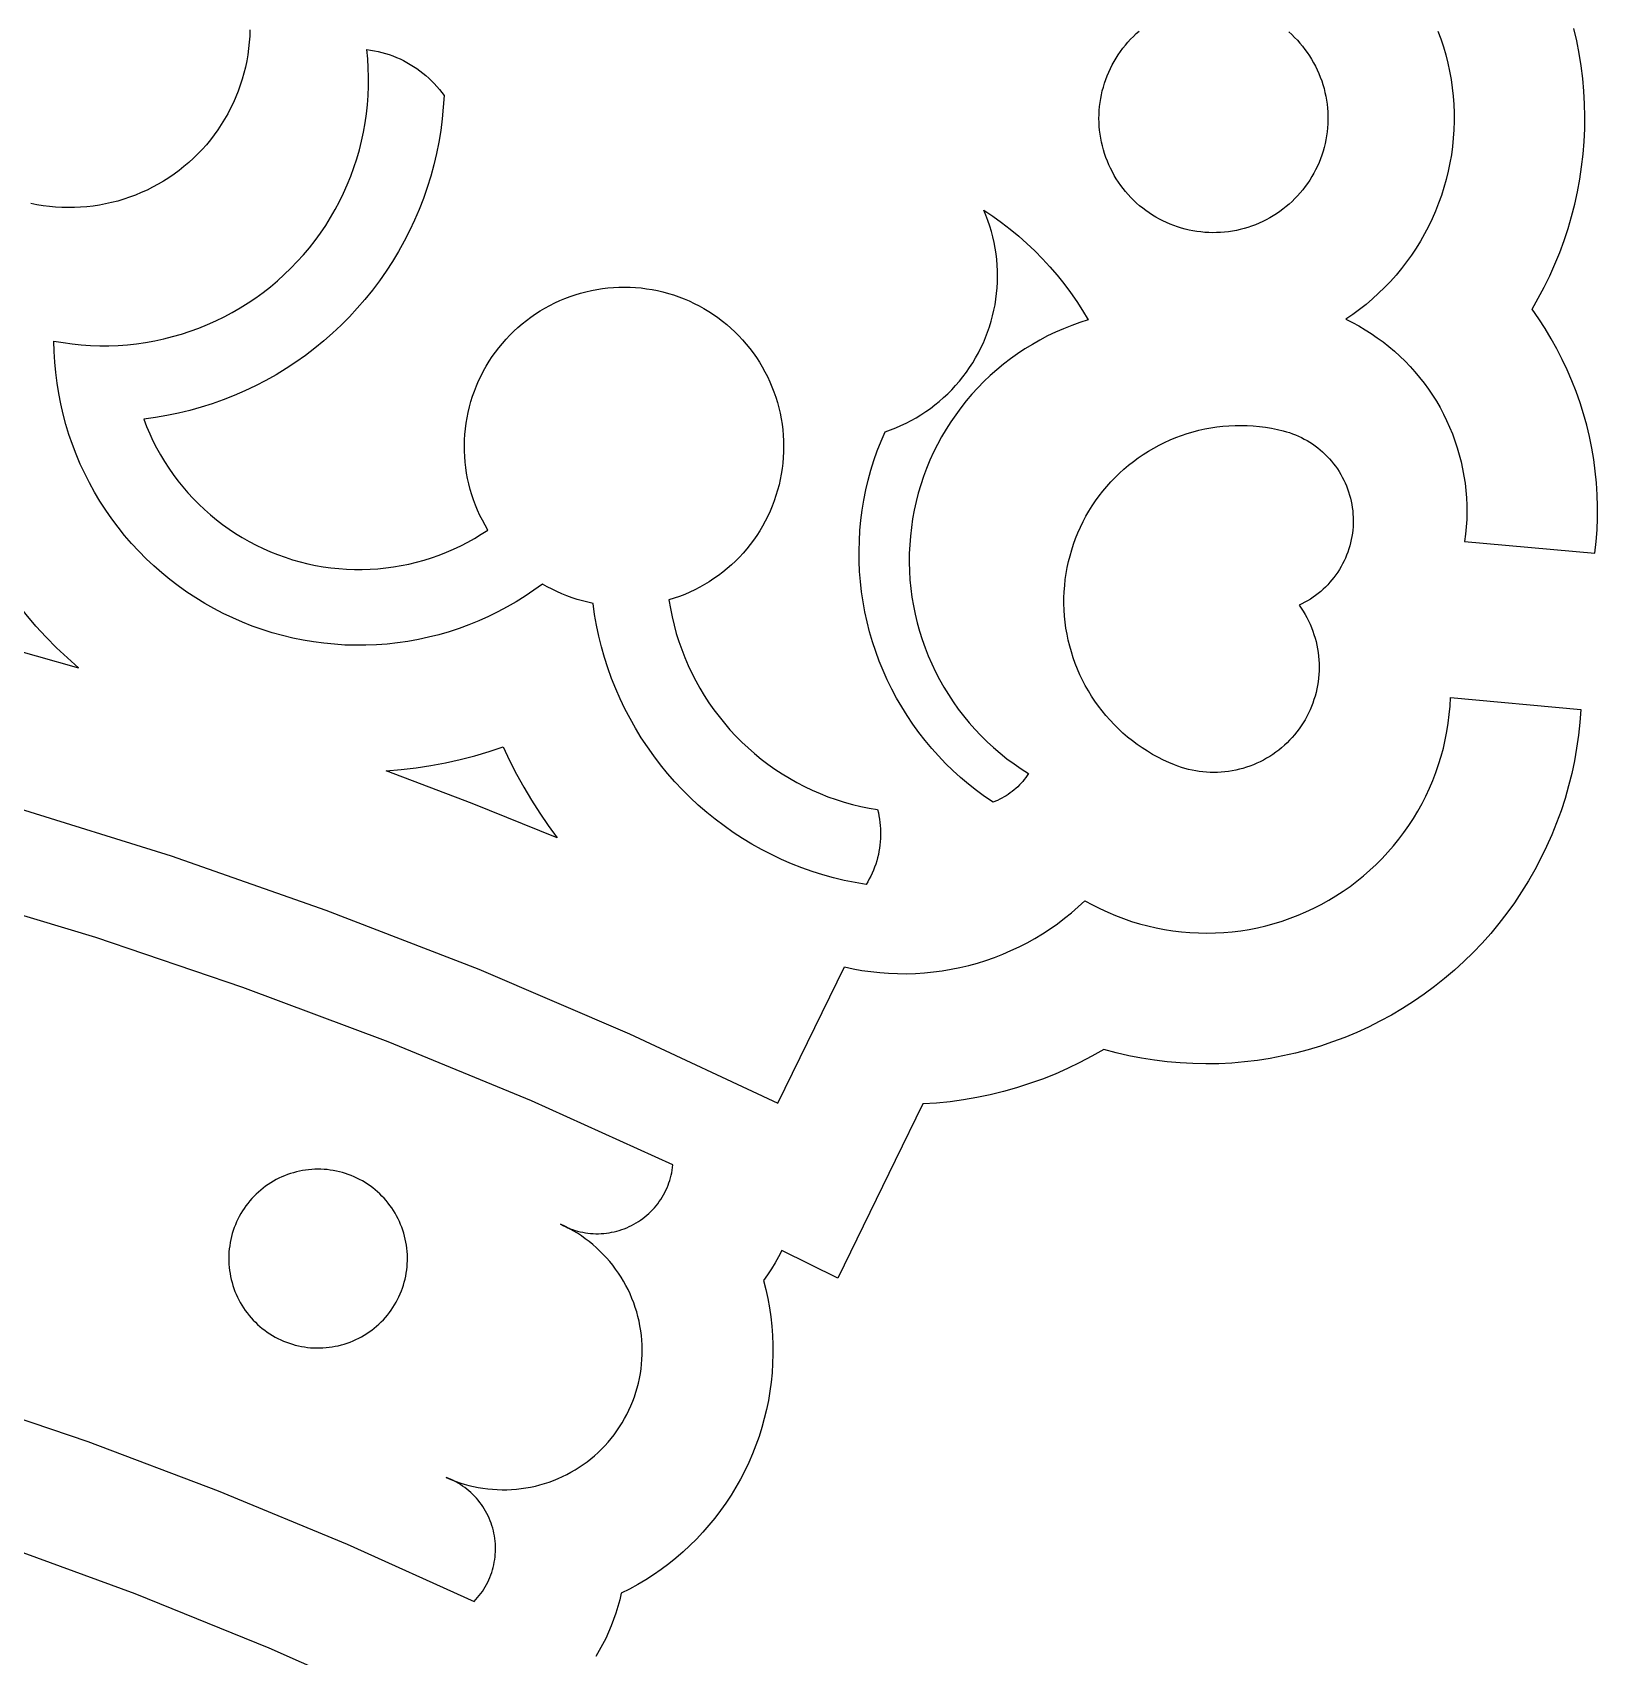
# Model space of a CAD drawing. Header units: millimetres. Extents: x 2193 to 2693, y 298 to 798.
# Drawn here: x 2495.8 to 2555.7, y 622.9 to 685 of the extents above; entities that cross this region are included whole.
import ezdxf

# ---------------------------------------------------------------- set-up
doc = ezdxf.new("R2010")
doc.units = ezdxf.units.MM
doc.layers.add('Default_Layer', color=1, linetype='Continuous', true_color=0xff0000)

msp = doc.modelspace()

# ---------------------------------------------------------------- linework, layer by layer
at = {"layer": 'Default_Layer'}
for points in [[(2504.145, 685.081), (2504.137, 684.841), (2504.121, 684.602), (2504.097, 684.364), (2504.064, 684.126), (2504.023, 683.89), (2503.974, 683.655), (2503.917, 683.422), (2503.852, 683.191), (2503.778, 682.963), (2503.697, 682.737), (2503.608, 682.514), (2503.512, 682.295), (2503.408, 682.079), (2503.296, 681.866), (2503.177, 681.658), (2503.051, 681.454), (2502.918, 681.255), (2502.778, 681.06), (2502.632, 680.87), (2502.478, 680.685), (2502.319, 680.506), (2502.154, 680.333), (2501.982, 680.165), (2501.805, 680.003), (2501.622, 679.848), (2501.434, 679.699), (2501.241, 679.556), (2501.044, 679.421), (2500.841, 679.292), (2500.634, 679.171), (2500.424, 679.056), (2500.209, 678.949), (2499.991, 678.85), (2499.769, 678.758), (2499.544, 678.674), (2499.317, 678.598), (2499.087, 678.53), (2498.855, 678.47), (2498.621, 678.417), (2498.385, 678.373), (2498.148, 678.338), (2497.91, 678.31), (2497.67, 678.291), (2497.431, 678.28), (2497.191, 678.278), (2496.951, 678.283), (2496.712, 678.297), (2496.473, 678.32), (2496.235, 678.35), (2495.998, 678.389), (2495.763, 678.436)], [(2543.884, 684.995), (2543.997, 684.893), (2544.106, 684.787), (2544.212, 684.677), (2544.313, 684.564), (2544.411, 684.447), (2544.504, 684.328), (2544.593, 684.204), (2544.678, 684.078), (2544.758, 683.949), (2544.834, 683.818), (2544.905, 683.683), (2544.972, 683.547), (2545.034, 683.408), (2545.091, 683.267), (2545.143, 683.124), (2545.19, 682.98), (2545.232, 682.834), (2545.268, 682.686), (2545.3, 682.538), (2545.327, 682.388), (2545.348, 682.238), (2545.364, 682.086), (2545.375, 681.935), (2545.381, 681.783), (2545.381, 681.631), (2545.376, 681.479), (2545.366, 681.327), (2545.35, 681.176), (2545.33, 681.026), (2545.304, 680.876), (2545.272, 680.727), (2545.236, 680.58), (2545.195, 680.433), (2545.148, 680.289), (2545.097, 680.146), (2545.041, 680.005), (2544.979, 679.865), (2544.913, 679.729), (2544.843, 679.594), (2544.767, 679.462), (2544.688, 679.333), (2544.603, 679.206), (2544.515, 679.083), (2544.422, 678.963), (2544.325, 678.846), (2544.224, 678.732), (2544.119, 678.622), (2544.01, 678.516), (2543.898, 678.413), (2543.782, 678.315), (2543.663, 678.22), (2543.541, 678.13), (2543.415, 678.044), (2543.287, 677.963), (2543.156, 677.886), (2543.023, 677.813), (2542.887, 677.746), (2542.748, 677.683), (2542.608, 677.625), (2542.465, 677.571), (2542.321, 677.523), (2542.176, 677.48), (2542.029, 677.442), (2541.88, 677.409), (2541.731, 677.381), (2541.581, 677.358), (2541.43, 677.341), (2541.278, 677.329), (2541.126, 677.322), (2540.974, 677.32), (2540.822, 677.324), (2540.671, 677.333), (2540.519, 677.347), (2540.369, 677.366), (2540.219, 677.391), (2540.07, 677.421), (2539.922, 677.456), (2539.775, 677.496), (2539.63, 677.541), (2539.487, 677.591), (2539.345, 677.646), (2539.205, 677.706), (2539.068, 677.771), (2538.933, 677.841), (2538.8, 677.915), (2538.67, 677.993), (2538.543, 678.077), (2538.419, 678.164), (2538.298, 678.256), (2538.18, 678.352), (2538.065, 678.452), (2537.954, 678.556), (2537.847, 678.664), (2537.744, 678.775), (2537.644, 678.89), (2537.549, 679.008), (2537.458, 679.13), (2537.371, 679.254), (2537.288, 679.382), (2537.21, 679.512), (2537.136, 679.645), (2537.067, 679.781), (2537.003, 679.918), (2536.944, 680.058), (2536.889, 680.2), (2536.84, 680.344), (2536.795, 680.489), (2536.756, 680.636), (2536.722, 680.784), (2536.693, 680.933), (2536.669, 681.083), (2536.65, 681.234), (2536.636, 681.385), (2536.628, 681.537), (2536.625, 681.689), (2536.628, 681.841), (2536.635, 681.993), (2536.648, 682.144), (2536.666, 682.295), (2536.689, 682.445), (2536.718, 682.595), (2536.752, 682.743), (2536.791, 682.89), (2536.834, 683.035), (2536.883, 683.179), (2536.937, 683.321), (2536.996, 683.461), (2537.06, 683.599), (2537.128, 683.735), (2537.201, 683.868), (2537.279, 683.999), (2537.361, 684.127), (2537.447, 684.252), (2537.538, 684.374), (2537.633, 684.492), (2537.732, 684.608), (2537.835, 684.719), (2537.942, 684.828), (2538.052, 684.932), (2538.166, 685.032)], [(2549.586, 685.03), (2549.697, 684.729), (2549.798, 684.424), (2549.887, 684.116), (2549.966, 683.805), (2550.034, 683.492), (2550.091, 683.176), (2550.137, 682.859), (2550.172, 682.54), (2550.196, 682.22), (2550.208, 681.899), (2550.21, 681.579), (2550.2, 681.258), (2550.179, 680.938), (2550.147, 680.619), (2550.104, 680.301), (2550.05, 679.985), (2549.984, 679.671), (2549.908, 679.359), (2549.821, 679.05), (2549.724, 678.745), (2549.616, 678.443), (2549.497, 678.145), (2549.368, 677.851), (2549.229, 677.562), (2549.08, 677.278), (2548.921, 677), (2548.753, 676.727), (2548.575, 676.46), (2548.388, 676.199), (2548.192, 675.945), (2547.987, 675.698), (2547.774, 675.459), (2547.552, 675.227), (2547.323, 675.002), (2547.086, 674.786), (2546.842, 674.579), (2546.59, 674.38), (2546.332, 674.19), (2546.067, 674.008)], [(2553.189, 674.393), (2553.43, 674.812), (2553.658, 675.24), (2553.87, 675.674), (2554.068, 676.116), (2554.25, 676.564), (2554.418, 677.018), (2554.569, 677.478), (2554.705, 677.943), (2554.825, 678.411), (2554.929, 678.884), (2555.017, 679.36), (2555.088, 679.839), (2555.143, 680.319), (2555.182, 680.802), (2555.204, 681.285), (2555.21, 681.769), (2555.2, 682.253), (2555.172, 682.736), (2555.129, 683.218), (2555.069, 683.698), (2554.993, 684.176), (2554.9, 684.651), (2554.791, 685.123)], [(2496.65, 673.176), (2496.997, 673.116), (2497.346, 673.068), (2497.696, 673.032), (2498.048, 673.008), (2498.4, 672.997), (2498.752, 672.998), (2499.105, 673.011), (2499.456, 673.036), (2499.806, 673.074), (2500.155, 673.124), (2500.502, 673.185), (2500.847, 673.259), (2501.188, 673.345), (2501.527, 673.443), (2501.862, 673.552), (2502.193, 673.673), (2502.52, 673.805), (2502.841, 673.949), (2503.158, 674.103), (2503.469, 674.269), (2503.774, 674.445), (2504.073, 674.632), (2504.365, 674.829), (2504.65, 675.036), (2504.928, 675.253), (2505.198, 675.48), (2505.459, 675.715), (2505.713, 675.96), (2505.958, 676.213), (2506.194, 676.475), (2506.421, 676.745), (2506.638, 677.022), (2506.845, 677.307), (2507.043, 677.599), (2507.23, 677.897), (2507.407, 678.202), (2507.572, 678.513), (2507.728, 678.829), (2507.871, 679.151), (2508.004, 679.477), (2508.125, 679.808), (2508.235, 680.143), (2508.333, 680.482), (2508.419, 680.823), (2508.493, 681.168), (2508.556, 681.515), (2508.606, 681.863), (2508.644, 682.214), (2508.669, 682.565), (2508.683, 682.917), (2508.684, 683.27), (2508.673, 683.622), (2508.65, 683.973), (2508.614, 684.324)], [(2508.614, 684.324), (2508.761, 684.304), (2508.906, 684.279), (2509.05, 684.248), (2509.194, 684.213), (2509.336, 684.173), (2509.476, 684.128), (2509.615, 684.078), (2509.752, 684.023), (2509.887, 683.963), (2510.02, 683.899), (2510.151, 683.831), (2510.279, 683.757), (2510.404, 683.68), (2510.527, 683.598), (2510.647, 683.511), (2510.763, 683.421), (2510.877, 683.327), (2510.987, 683.228), (2511.094, 683.126), (2511.197, 683.021), (2511.296, 682.912), (2511.391, 682.799), (2511.483, 682.683), (2511.57, 682.564)], [(2511.57, 682.564), (2511.543, 682.117), (2511.501, 681.671), (2511.443, 681.227), (2511.37, 680.785), (2511.282, 680.346), (2511.178, 679.91), (2511.06, 679.478), (2510.927, 679.05), (2510.78, 678.627), (2510.618, 678.209), (2510.442, 677.797), (2510.251, 677.392), (2510.047, 676.993), (2509.829, 676.602), (2509.598, 676.218), (2509.354, 675.842), (2509.097, 675.475), (2508.828, 675.117), (2508.547, 674.769), (2508.253, 674.43), (2507.949, 674.102), (2507.633, 673.784), (2507.306, 673.477), (2506.969, 673.182), (2506.622, 672.899), (2506.266, 672.627), (2505.9, 672.368), (2505.526, 672.122), (2505.144, 671.889), (2504.753, 671.669), (2504.356, 671.463), (2503.951, 671.27), (2503.541, 671.091), (2503.124, 670.927), (2502.702, 670.777), (2502.275, 670.642), (2501.843, 670.521), (2501.408, 670.415), (2500.969, 670.325), (2500.528, 670.249), (2500.084, 670.189)], [(2528.44, 669.708), (2528.645, 669.78), (2528.848, 669.859), (2529.048, 669.945), (2529.245, 670.038), (2529.438, 670.138), (2529.628, 670.244), (2529.814, 670.356), (2529.996, 670.476), (2530.174, 670.601), (2530.348, 670.733), (2530.516, 670.87), (2530.68, 671.013), (2530.839, 671.162), (2530.993, 671.316), (2531.141, 671.476), (2531.283, 671.64), (2531.42, 671.809), (2531.551, 671.983), (2531.675, 672.162), (2531.793, 672.344), (2531.905, 672.531), (2532.011, 672.721), (2532.11, 672.915), (2532.201, 673.112), (2532.287, 673.313), (2532.365, 673.516), (2532.436, 673.722), (2532.499, 673.93), (2532.556, 674.14), (2532.605, 674.352), (2532.647, 674.565), (2532.681, 674.78), (2532.708, 674.996), (2532.727, 675.213), (2532.739, 675.43), (2532.744, 675.648), (2532.74, 675.865), (2532.73, 676.082), (2532.711, 676.299), (2532.686, 676.515), (2532.652, 676.73), (2532.612, 676.944), (2532.563, 677.156), (2532.508, 677.367), (2532.445, 677.575), (2532.375, 677.781), (2532.298, 677.985), (2532.214, 678.185)], [(2532.214, 678.185), (2532.562, 677.953), (2532.901, 677.709), (2533.233, 677.453), (2533.555, 677.186), (2533.868, 676.909), (2534.171, 676.621), (2534.464, 676.323), (2534.748, 676.015), (2535.02, 675.698), (2535.282, 675.372), (2535.532, 675.037), (2535.771, 674.693), (2535.998, 674.342), (2536.213, 673.983)], [(2513.246, 665.95), (2513.138, 666.133), (2513.037, 666.32), (2512.942, 666.51), (2512.854, 666.703), (2512.773, 666.9), (2512.699, 667.099), (2512.631, 667.3), (2512.571, 667.504), (2512.518, 667.71), (2512.472, 667.917), (2512.433, 668.126), (2512.402, 668.336), (2512.378, 668.547), (2512.361, 668.759), (2512.352, 668.971), (2512.35, 669.184), (2512.355, 669.396), (2512.368, 669.608), (2512.388, 669.819), (2512.416, 670.03), (2512.45, 670.24), (2512.493, 670.448), (2512.542, 670.654), (2512.598, 670.859), (2512.662, 671.062), (2512.732, 671.262), (2512.81, 671.46), (2512.894, 671.655), (2512.985, 671.847), (2513.083, 672.036), (2513.187, 672.221), (2513.298, 672.402), (2513.415, 672.58), (2513.537, 672.753), (2513.666, 672.922), (2513.801, 673.086), (2513.941, 673.246), (2514.087, 673.4), (2514.238, 673.55), (2514.394, 673.694), (2514.555, 673.832), (2514.721, 673.965), (2514.891, 674.092), (2515.066, 674.213), (2515.245, 674.328), (2515.427, 674.436), (2515.614, 674.538), (2515.803, 674.634), (2515.996, 674.723), (2516.192, 674.805), (2516.391, 674.88), (2516.592, 674.949), (2516.795, 675.01), (2517.001, 675.064), (2517.208, 675.111), (2517.417, 675.151), (2517.627, 675.183), (2517.838, 675.209), (2518.049, 675.226), (2518.261, 675.237), (2518.474, 675.24), (2518.686, 675.236), (2518.898, 675.224), (2519.11, 675.205), (2519.321, 675.178), (2519.53, 675.145), (2519.739, 675.104), (2519.946, 675.055), (2520.151, 675), (2520.354, 674.937), (2520.555, 674.868), (2520.753, 674.791), (2520.948, 674.708), (2521.141, 674.618), (2521.33, 674.521), (2521.515, 674.418), (2521.697, 674.308), (2521.875, 674.192), (2522.049, 674.07), (2522.219, 673.942), (2522.384, 673.808), (2522.544, 673.669), (2522.699, 673.524), (2522.849, 673.374), (2522.994, 673.218), (2523.134, 673.058), (2523.267, 672.893), (2523.395, 672.723), (2523.517, 672.549), (2523.633, 672.371), (2523.742, 672.189), (2523.845, 672.003), (2523.942, 671.814), (2524.032, 671.622), (2524.115, 671.426), (2524.191, 671.228), (2524.26, 671.027), (2524.323, 670.824), (2524.378, 670.619), (2524.426, 670.412), (2524.467, 670.203), (2524.5, 669.994), (2524.527, 669.783), (2524.546, 669.571), (2524.557, 669.359), (2524.561, 669.147), (2524.558, 668.934), (2524.547, 668.722), (2524.529, 668.51), (2524.504, 668.3), (2524.471, 668.09), (2524.431, 667.881), (2524.384, 667.674), (2524.33, 667.469), (2524.268, 667.265), (2524.2, 667.064), (2524.124, 666.866), (2524.042, 666.67), (2523.953, 666.477), (2523.857, 666.287), (2523.755, 666.101), (2523.646, 665.919), (2523.531, 665.74), (2523.41, 665.565), (2523.283, 665.395), (2523.15, 665.23), (2523.011, 665.069), (2522.867, 664.913), (2522.717, 664.762), (2522.563, 664.616), (2522.403, 664.476), (2522.239, 664.341), (2522.07, 664.213), (2521.896, 664.09), (2521.719, 663.973), (2521.537, 663.863), (2521.352, 663.759), (2521.163, 663.661), (2520.971, 663.571), (2520.776, 663.486), (2520.578, 663.409), (2520.378, 663.339), (2520.175, 663.275)], [(2536.213, 673.983), (2535.894, 673.882), (2535.58, 673.77), (2535.269, 673.648), (2534.963, 673.514), (2534.661, 673.37), (2534.365, 673.215), (2534.075, 673.05), (2533.79, 672.875), (2533.512, 672.691), (2533.24, 672.496), (2532.975, 672.293), (2532.717, 672.08), (2532.467, 671.858), (2532.225, 671.628), (2531.991, 671.39), (2531.766, 671.143), (2531.549, 670.889), (2531.341, 670.627), (2531.143, 670.359), (2530.953, 670.083), (2530.774, 669.801), (2530.605, 669.513), (2530.445, 669.22), (2530.296, 668.921), (2530.158, 668.617), (2530.03, 668.308), (2529.913, 667.995), (2529.807, 667.678), (2529.713, 667.358), (2529.629, 667.034), (2529.557, 666.708), (2529.496, 666.38), (2529.447, 666.049), (2529.409, 665.717), (2529.383, 665.384), (2529.368, 665.05), (2529.365, 664.716), (2529.374, 664.382), (2529.394, 664.049), (2529.426, 663.716), (2529.47, 663.385), (2529.525, 663.055), (2529.591, 662.728), (2529.669, 662.403), (2529.758, 662.081), (2529.859, 661.762), (2529.97, 661.447), (2530.092, 661.137), (2530.225, 660.83), (2530.369, 660.528), (2530.523, 660.232), (2530.687, 659.941), (2530.862, 659.656), (2531.046, 659.377), (2531.24, 659.105), (2531.443, 658.84), (2531.655, 658.582), (2531.876, 658.332), (2532.106, 658.089), (2532.344, 657.855), (2532.59, 657.629), (2532.844, 657.411), (2533.105, 657.203), (2533.374, 657.004), (2533.649, 656.814), (2533.93, 656.635)], [(2546.067, 674.008), (2546.317, 673.884), (2546.562, 673.752), (2546.802, 673.611), (2547.038, 673.462), (2547.268, 673.305), (2547.493, 673.14), (2547.712, 672.968), (2547.925, 672.788), (2548.131, 672.601), (2548.331, 672.406), (2548.525, 672.206), (2548.711, 671.998), (2548.89, 671.785), (2549.062, 671.565), (2549.226, 671.339), (2549.382, 671.108), (2549.53, 670.872), (2549.67, 670.631), (2549.801, 670.385), (2549.924, 670.135), (2550.038, 669.881), (2550.144, 669.623), (2550.241, 669.362), (2550.328, 669.097), (2550.407, 668.83), (2550.476, 668.56), (2550.536, 668.287), (2550.586, 668.013), (2550.627, 667.737), (2550.659, 667.46), (2550.681, 667.183), (2550.693, 666.904), (2550.696, 666.625), (2550.69, 666.347), (2550.673, 666.068), (2550.648, 665.791), (2550.612, 665.514)], [(2555.596, 665.063), (2555.644, 665.509), (2555.677, 665.956), (2555.694, 666.405), (2555.695, 666.853), (2555.682, 667.301), (2555.653, 667.749), (2555.609, 668.195), (2555.549, 668.64), (2555.475, 669.082), (2555.385, 669.521), (2555.28, 669.957), (2555.161, 670.39), (2555.027, 670.818), (2554.878, 671.241), (2554.715, 671.658), (2554.538, 672.07), (2554.346, 672.476), (2554.141, 672.875), (2553.923, 673.266), (2553.691, 673.65), (2553.446, 674.026), (2553.189, 674.393)], [(2515.337, 663.885), (2515.01, 663.648), (2514.676, 663.422), (2514.334, 663.208), (2513.984, 663.006), (2513.628, 662.817), (2513.266, 662.639), (2512.897, 662.475), (2512.523, 662.323), (2512.145, 662.184), (2511.761, 662.058), (2511.374, 661.946), (2510.982, 661.847), (2510.588, 661.762), (2510.191, 661.691), (2509.791, 661.633), (2509.39, 661.589), (2508.988, 661.559), (2508.585, 661.543), (2508.181, 661.541), (2507.778, 661.552), (2507.375, 661.578), (2506.974, 661.618), (2506.574, 661.671), (2506.176, 661.738), (2505.781, 661.819), (2505.388, 661.914), (2505, 662.022), (2504.615, 662.144), (2504.234, 662.278), (2503.859, 662.426), (2503.489, 662.587), (2503.124, 662.76), (2502.766, 662.946), (2502.415, 663.144), (2502.07, 663.354), (2501.733, 663.576), (2501.404, 663.81), (2501.083, 664.055), (2500.771, 664.31), (2500.468, 664.576), (2500.174, 664.853), (2499.89, 665.14), (2499.616, 665.436), (2499.353, 665.741), (2499.1, 666.056), (2498.858, 666.379), (2498.627, 666.71), (2498.409, 667.049), (2498.201, 667.395), (2498.007, 667.749), (2497.824, 668.109), (2497.654, 668.474), (2497.496, 668.846), (2497.352, 669.223), (2497.221, 669.604), (2497.103, 669.99), (2496.998, 670.38), (2496.907, 670.773), (2496.83, 671.169), (2496.766, 671.567), (2496.716, 671.968), (2496.68, 672.37), (2496.658, 672.773), (2496.65, 673.176)], [(2500.084, 670.189), (2500.192, 669.909), (2500.31, 669.632), (2500.437, 669.36), (2500.573, 669.092), (2500.719, 668.83), (2500.874, 668.572), (2501.037, 668.32), (2501.209, 668.073), (2501.389, 667.832), (2501.577, 667.598), (2501.773, 667.371), (2501.977, 667.15), (2502.188, 666.936), (2502.406, 666.73), (2502.632, 666.531), (2502.864, 666.34), (2503.102, 666.157), (2503.347, 665.983), (2503.597, 665.817), (2503.853, 665.659), (2504.115, 665.511), (2504.381, 665.371), (2504.651, 665.241), (2504.926, 665.12), (2505.205, 665.009), (2505.488, 664.907), (2505.774, 664.815), (2506.063, 664.732), (2506.355, 664.66), (2506.649, 664.598), (2506.945, 664.546), (2507.242, 664.504), (2507.541, 664.472), (2507.841, 664.45), (2508.141, 664.439), (2508.441, 664.438), (2508.742, 664.447), (2509.042, 664.467), (2509.341, 664.497), (2509.638, 664.537), (2509.935, 664.587), (2510.229, 664.647), (2510.521, 664.718), (2510.811, 664.798), (2511.097, 664.888), (2511.381, 664.988), (2511.66, 665.098), (2511.936, 665.217), (2512.208, 665.345), (2512.475, 665.483), (2512.737, 665.63), (2512.994, 665.786), (2513.246, 665.95)], [(2532.574, 655.54), (2532.251, 655.761), (2531.935, 655.993), (2531.628, 656.236), (2531.329, 656.489), (2531.04, 656.752), (2530.759, 657.025), (2530.488, 657.308), (2530.227, 657.6), (2529.976, 657.9), (2529.735, 658.209), (2529.505, 658.526), (2529.287, 658.851), (2529.079, 659.183), (2528.883, 659.522), (2528.699, 659.867), (2528.527, 660.219), (2528.367, 660.576), (2528.219, 660.938), (2528.084, 661.306), (2527.961, 661.678), (2527.852, 662.054), (2527.755, 662.433), (2527.671, 662.815), (2527.601, 663.2), (2527.544, 663.588), (2527.5, 663.977), (2527.469, 664.367), (2527.452, 664.758), (2527.449, 665.15), (2527.459, 665.541), (2527.482, 665.932), (2527.519, 666.322), (2527.569, 666.71), (2527.632, 667.096), (2527.709, 667.48), (2527.799, 667.861), (2527.901, 668.239), (2528.017, 668.613), (2528.145, 668.983), (2528.286, 669.348), (2528.44, 669.708)], [(2539.514, 656.966), (2539.299, 657.057), (2539.088, 657.154), (2538.88, 657.259), (2538.676, 657.371), (2538.475, 657.49), (2538.28, 657.616), (2538.088, 657.749), (2537.901, 657.888), (2537.72, 658.034), (2537.543, 658.185), (2537.372, 658.343), (2537.206, 658.507), (2537.046, 658.676), (2536.892, 658.851), (2536.744, 659.03), (2536.602, 659.215), (2536.467, 659.405), (2536.339, 659.599), (2536.217, 659.798), (2536.102, 660), (2535.995, 660.207), (2535.894, 660.417), (2535.801, 660.63), (2535.715, 660.847), (2535.637, 661.066), (2535.567, 661.288), (2535.504, 661.512), (2535.449, 661.739), (2535.402, 661.967), (2535.362, 662.196), (2535.331, 662.427), (2535.308, 662.659), (2535.292, 662.891), (2535.285, 663.124), (2535.286, 663.357), (2535.295, 663.589), (2535.312, 663.822), (2535.337, 664.053), (2535.37, 664.284), (2535.411, 664.513), (2535.46, 664.741), (2535.516, 664.967), (2535.581, 665.19), (2535.653, 665.412), (2535.732, 665.631), (2535.82, 665.846), (2535.914, 666.059), (2536.016, 666.269), (2536.126, 666.474), (2536.242, 666.676), (2536.365, 666.874), (2536.495, 667.067), (2536.631, 667.256), (2536.774, 667.44), (2536.923, 667.618), (2537.079, 667.792), (2537.24, 667.96), (2537.407, 668.122), (2537.579, 668.279), (2537.757, 668.429), (2537.94, 668.574), (2538.127, 668.711), (2538.32, 668.843), (2538.517, 668.967), (2538.718, 669.085), (2538.923, 669.195), (2539.131, 669.299), (2539.343, 669.395), (2539.559, 669.484), (2539.777, 669.565), (2539.998, 669.639), (2540.221, 669.705), (2540.447, 669.763), (2540.674, 669.813), (2540.903, 669.856), (2541.133, 669.89), (2541.364, 669.917), (2541.597, 669.936), (2541.829, 669.946), (2542.062, 669.949), (2542.295, 669.943), (2542.527, 669.929), (2542.759, 669.908), (2542.99, 669.878), (2543.22, 669.84), (2543.448, 669.795), (2543.675, 669.741)], [(2543.675, 669.741), (2543.794, 669.709), (2543.911, 669.673), (2544.028, 669.632), (2544.142, 669.587), (2544.256, 669.539), (2544.367, 669.487), (2544.477, 669.43), (2544.584, 669.37), (2544.689, 669.307), (2544.792, 669.239), (2544.893, 669.168), (2544.991, 669.094), (2545.087, 669.016), (2545.18, 668.936), (2545.27, 668.851), (2545.357, 668.764), (2545.44, 668.674), (2545.521, 668.581), (2545.599, 668.485), (2545.673, 668.387), (2545.743, 668.286), (2545.81, 668.183), (2545.874, 668.077), (2545.933, 667.97), (2545.989, 667.86), (2546.042, 667.749), (2546.09, 667.635), (2546.134, 667.52), (2546.174, 667.404), (2546.21, 667.286), (2546.243, 667.168), (2546.271, 667.048), (2546.294, 666.927), (2546.314, 666.805), (2546.329, 666.683), (2546.34, 666.56), (2546.347, 666.438), (2546.35, 666.314), (2546.348, 666.191), (2546.342, 666.068), (2546.332, 665.946), (2546.317, 665.823), (2546.299, 665.702), (2546.276, 665.581), (2546.248, 665.461), (2546.217, 665.342), (2546.182, 665.224), (2546.142, 665.107), (2546.099, 664.992), (2546.051, 664.878), (2546, 664.766), (2545.945, 664.656), (2545.886, 664.548), (2545.823, 664.442), (2545.757, 664.339), (2545.687, 664.237), (2545.614, 664.138), (2545.537, 664.042), (2545.457, 663.949), (2545.374, 663.858), (2545.287, 663.77), (2545.198, 663.685), (2545.106, 663.604), (2545.011, 663.525), (2544.913, 663.451), (2544.813, 663.379), (2544.71, 663.311), (2544.605, 663.247), (2544.498, 663.186), (2544.389, 663.129), (2544.278, 663.076)], [(2497.589, 660.678), (2497.161, 661.057), (2496.747, 661.45), (2496.347, 661.858), (2495.961, 662.279), (2495.59, 662.713), (2495.235, 663.16), (2494.895, 663.619), (2494.571, 664.09), (2494.263, 664.571), (2493.973, 665.063), (2493.699, 665.565), (2493.443, 666.075), (2493.205, 666.595), (2492.985, 667.122), (2492.784, 667.656), (2492.601, 668.197), (2492.437, 668.745), (2492.291, 669.297)], [(2550.612, 665.514), (2555.596, 665.063)], [(2482.886, 664.44), (2487.819, 663.315), (2492.722, 662.061), (2497.589, 660.678)], [(2517.269, 663.145), (2517.066, 663.188), (2516.864, 663.239), (2516.664, 663.297), (2516.467, 663.361), (2516.271, 663.432), (2516.079, 663.51), (2515.889, 663.594), (2515.701, 663.685), (2515.518, 663.781), (2515.337, 663.885)], [(2520.175, 663.275), (2520.229, 662.952), (2520.294, 662.632), (2520.369, 662.313), (2520.456, 661.998), (2520.553, 661.685), (2520.661, 661.376), (2520.78, 661.071), (2520.909, 660.77), (2521.048, 660.474), (2521.198, 660.183), (2521.357, 659.897), (2521.526, 659.616), (2521.704, 659.342), (2521.892, 659.074), (2522.089, 658.813), (2522.295, 658.558), (2522.509, 658.311), (2522.732, 658.071), (2522.963, 657.839), (2523.202, 657.615), (2523.448, 657.399), (2523.701, 657.192), (2523.962, 656.994), (2524.229, 656.805), (2524.502, 656.625), (2524.782, 656.454), (2525.067, 656.294), (2525.358, 656.143), (2525.653, 656.002), (2525.953, 655.872), (2526.258, 655.752), (2526.566, 655.642), (2526.878, 655.543), (2527.193, 655.455), (2527.511, 655.377), (2527.832, 655.311), (2528.154, 655.256)], [(2445.721, 662.871), (2451.986, 662.664), (2458.241, 662.247), (2464.478, 661.618), (2470.69, 660.78), (2476.871, 659.734), (2483.012, 658.479), (2489.108, 657.018), (2495.151, 655.353), (2501.135, 653.485), (2507.053, 651.417), (2512.897, 649.15), (2518.662, 646.687), (2524.34, 644.032)], [(2527.714, 652.392), (2527.297, 652.464), (2526.882, 652.549), (2526.47, 652.649), (2526.063, 652.763), (2525.659, 652.89), (2525.26, 653.031), (2524.865, 653.186), (2524.477, 653.354), (2524.094, 653.535), (2523.718, 653.73), (2523.348, 653.936), (2522.986, 654.156), (2522.632, 654.387), (2522.285, 654.631), (2521.947, 654.886), (2521.618, 655.152), (2521.298, 655.43), (2520.988, 655.718), (2520.688, 656.017), (2520.398, 656.325), (2520.119, 656.644), (2519.851, 656.971), (2519.594, 657.308), (2519.349, 657.653), (2519.116, 658.007), (2518.895, 658.368), (2518.686, 658.736), (2518.49, 659.111), (2518.307, 659.493), (2518.137, 659.881), (2517.98, 660.274), (2517.837, 660.673), (2517.707, 661.076), (2517.591, 661.483), (2517.49, 661.894), (2517.402, 662.308), (2517.328, 662.725), (2517.269, 663.145)], [(2544.278, 663.076), (2544.358, 662.96), (2544.435, 662.842), (2544.507, 662.722), (2544.575, 662.599), (2544.639, 662.474), (2544.698, 662.346), (2544.753, 662.217), (2544.803, 662.086), (2544.849, 661.953), (2544.89, 661.818), (2544.926, 661.683), (2544.958, 661.546), (2544.984, 661.408), (2545.006, 661.269), (2545.023, 661.13), (2545.035, 660.99), (2545.043, 660.849), (2545.045, 660.709), (2545.043, 660.568), (2545.035, 660.428), (2545.023, 660.288), (2545.006, 660.148), (2544.984, 660.01), (2544.957, 659.872), (2544.926, 659.735), (2544.889, 659.599), (2544.848, 659.465), (2544.803, 659.332), (2544.752, 659.201), (2544.697, 659.071), (2544.638, 658.944), (2544.574, 658.819), (2544.506, 658.696), (2544.434, 658.575), (2544.358, 658.457), (2544.277, 658.342), (2544.193, 658.23), (2544.104, 658.121), (2544.012, 658.014), (2543.917, 657.912), (2543.817, 657.812), (2543.715, 657.716), (2543.609, 657.624), (2543.5, 657.535), (2543.387, 657.451), (2543.272, 657.37), (2543.155, 657.293), (2543.034, 657.221), (2542.912, 657.152), (2542.787, 657.088), (2542.659, 657.029), (2542.53, 656.973), (2542.399, 656.923), (2542.266, 656.877), (2542.132, 656.836), (2541.996, 656.799), (2541.859, 656.767), (2541.721, 656.74), (2541.583, 656.718), (2541.443, 656.7), (2541.303, 656.688), (2541.163, 656.68), (2541.023, 656.677), (2540.882, 656.679), (2540.742, 656.686), (2540.602, 656.698), (2540.462, 656.715), (2540.323, 656.737), (2540.185, 656.763), (2540.048, 656.794), (2539.912, 656.83), (2539.778, 656.871), (2539.645, 656.916), (2539.514, 656.966)], [(2520.325, 641.674), (2514.914, 644.115), (2509.427, 646.378), (2503.869, 648.461), (2498.246, 650.363), (2492.564, 652.08), (2486.83, 653.611), (2481.048, 654.954), (2475.226, 656.108), (2469.369, 657.072), (2463.484, 657.845), (2457.577, 658.425), (2451.654, 658.813), (2445.721, 659.007)], [(2536.086, 651.774), (2536.371, 651.617), (2536.661, 651.47), (2536.957, 651.333), (2537.256, 651.206), (2537.561, 651.091), (2537.869, 650.985), (2538.18, 650.891), (2538.495, 650.807), (2538.812, 650.735), (2539.131, 650.673), (2539.453, 650.623), (2539.776, 650.584), (2540.1, 650.556), (2540.425, 650.54), (2540.751, 650.535), (2541.076, 650.541), (2541.401, 650.558), (2541.725, 650.587), (2542.048, 650.627), (2542.37, 650.679), (2542.689, 650.741), (2543.006, 650.815), (2543.32, 650.9), (2543.632, 650.995), (2543.939, 651.101), (2544.243, 651.218), (2544.542, 651.346), (2544.837, 651.483), (2545.127, 651.631), (2545.412, 651.789), (2545.69, 651.957), (2545.963, 652.135), (2546.23, 652.321), (2546.49, 652.517), (2546.742, 652.722), (2546.988, 652.936), (2547.226, 653.158), (2547.456, 653.388), (2547.678, 653.626), (2547.892, 653.872), (2548.096, 654.125), (2548.292, 654.385), (2548.479, 654.651), (2548.656, 654.924), (2548.824, 655.203), (2548.982, 655.488), (2549.13, 655.778), (2549.268, 656.072), (2549.395, 656.372), (2549.512, 656.676), (2549.618, 656.983), (2549.713, 657.295), (2549.798, 657.609), (2549.871, 657.926), (2549.934, 658.245), (2549.985, 658.567), (2550.025, 658.89), (2550.054, 659.214), (2550.071, 659.539)], [(2555.056, 659.088), (2555.02, 658.594), (2554.967, 658.103), (2554.897, 657.613), (2554.811, 657.126), (2554.708, 656.642), (2554.588, 656.163), (2554.452, 655.687), (2554.299, 655.217), (2554.13, 654.752), (2553.946, 654.293), (2553.745, 653.841), (2553.53, 653.396), (2553.298, 652.959), (2553.053, 652.53), (2552.792, 652.11), (2552.517, 651.699), (2552.228, 651.297), (2551.925, 650.906), (2551.609, 650.526), (2551.281, 650.156), (2550.939, 649.799), (2550.586, 649.453), (2550.22, 649.119), (2549.844, 648.799), (2549.457, 648.491), (2549.059, 648.197), (2548.651, 647.917), (2548.234, 647.651), (2547.808, 647.4), (2547.374, 647.164), (2546.932, 646.942), (2546.482, 646.736), (2546.026, 646.546), (2545.563, 646.372), (2545.094, 646.213), (2544.621, 646.071), (2544.142, 645.945), (2543.66, 645.836), (2543.174, 645.744), (2542.686, 645.668), (2542.195, 645.609), (2541.702, 645.567), (2541.208, 645.542), (2540.713, 645.535), (2540.219, 645.544), (2539.725, 645.57), (2539.233, 645.614), (2538.742, 645.674), (2538.253, 645.751), (2537.768, 645.845), (2537.286, 645.956), (2536.808, 646.083)], [(2550.071, 659.539), (2555.056, 659.088)], [(2509.362, 656.744), (2509.933, 656.79), (2510.502, 656.856), (2511.068, 656.941), (2511.631, 657.046), (2512.19, 657.171), (2512.744, 657.315), (2513.293, 657.478), (2513.836, 657.66)], [(2513.836, 657.66), (2514.08, 657.135), (2514.342, 656.619), (2514.621, 656.111), (2514.917, 655.613), (2515.229, 655.126), (2515.558, 654.649), (2515.902, 654.184)], [(2515.902, 654.184), (2512.644, 655.494), (2509.362, 656.744)], [(2533.93, 656.635), (2533.878, 656.557), (2533.823, 656.482), (2533.766, 656.408), (2533.707, 656.336), (2533.645, 656.266), (2533.581, 656.199), (2533.514, 656.133), (2533.446, 656.07), (2533.375, 656.009), (2533.302, 655.951), (2533.228, 655.894), (2533.152, 655.841), (2533.074, 655.79), (2532.994, 655.741), (2532.913, 655.696), (2532.83, 655.652), (2532.746, 655.612), (2532.66, 655.575), (2532.574, 655.54)], [(2528.154, 655.256), (2528.184, 655.135), (2528.209, 655.014), (2528.23, 654.891), (2528.247, 654.768), (2528.259, 654.645), (2528.268, 654.521), (2528.272, 654.397), (2528.272, 654.273), (2528.268, 654.149), (2528.259, 654.025), (2528.247, 653.901), (2528.23, 653.778), (2528.209, 653.656), (2528.184, 653.535), (2528.154, 653.414), (2528.121, 653.294), (2528.084, 653.176), (2528.043, 653.059), (2527.997, 652.943), (2527.948, 652.829), (2527.895, 652.717), (2527.838, 652.607), (2527.778, 652.498), (2527.714, 652.392)], [(2526.884, 649.242), (2527.219, 649.17), (2527.557, 649.11), (2527.896, 649.061), (2528.237, 649.024), (2528.579, 648.999), (2528.922, 648.985), (2529.265, 648.983), (2529.608, 648.993), (2529.95, 649.015), (2530.292, 649.048), (2530.632, 649.093), (2530.97, 649.15), (2531.306, 649.218), (2531.64, 649.297), (2531.971, 649.388), (2532.298, 649.491), (2532.622, 649.604), (2532.941, 649.729), (2533.257, 649.864), (2533.567, 650.01), (2533.872, 650.166), (2534.172, 650.333), (2534.466, 650.51), (2534.753, 650.697), (2535.034, 650.894), (2535.308, 651.1), (2535.575, 651.316), (2535.834, 651.54), (2536.086, 651.774)], [(2524.34, 644.032), (2526.884, 649.242)], [(2536.808, 646.083), (2536.355, 645.825), (2535.893, 645.583), (2535.424, 645.357), (2534.947, 645.147), (2534.462, 644.954), (2533.972, 644.778), (2533.475, 644.62), (2532.974, 644.478), (2532.468, 644.354), (2531.957, 644.248), (2531.444, 644.159), (2530.927, 644.088), (2530.409, 644.036), (2529.889, 644.001)], [(2529.889, 644.001), (2528.833, 641.838), (2526.639, 637.345), (2524.493, 638.393)], [(2516.025, 639.402), (2516.114, 639.355), (2516.205, 639.311), (2516.297, 639.27), (2516.391, 639.232), (2516.486, 639.198), (2516.582, 639.166), (2516.679, 639.139), (2516.777, 639.114), (2516.876, 639.093), (2516.976, 639.076), (2517.076, 639.062), (2517.176, 639.051), (2517.277, 639.044), (2517.378, 639.041), (2517.479, 639.041), (2517.58, 639.044), (2517.681, 639.051), (2517.781, 639.062), (2517.881, 639.075), (2517.981, 639.093), (2518.08, 639.114), (2518.178, 639.138), (2518.275, 639.166), (2518.371, 639.197), (2518.466, 639.231), (2518.56, 639.269), (2518.652, 639.31), (2518.743, 639.354), (2518.832, 639.401), (2518.92, 639.451), (2519.006, 639.504), (2519.09, 639.561), (2519.172, 639.62), (2519.252, 639.682), (2519.329, 639.746), (2519.405, 639.814), (2519.477, 639.884), (2519.548, 639.956), (2519.616, 640.031), (2519.681, 640.108), (2519.744, 640.187), (2519.804, 640.269), (2519.86, 640.352), (2519.914, 640.438), (2519.965, 640.525), (2520.013, 640.614), (2520.058, 640.704), (2520.1, 640.796), (2520.138, 640.89), (2520.173, 640.985), (2520.205, 641.08), (2520.234, 641.177), (2520.259, 641.275), (2520.28, 641.374), (2520.299, 641.473), (2520.313, 641.573), (2520.325, 641.674)], [(2445.721, 640.655), (2451.05, 640.47), (2456.371, 640.112), (2461.677, 639.582), (2466.963, 638.878), (2472.223, 638.003), (2477.452, 636.958), (2482.644, 635.742), (2487.794, 634.359), (2492.896, 632.808), (2497.945, 631.092), (2502.935, 629.213), (2507.862, 627.172), (2512.719, 624.972)], [(2511.657, 629.718), (2511.825, 629.645), (2511.996, 629.579), (2512.169, 629.518), (2512.344, 629.463), (2512.521, 629.415), (2512.699, 629.372), (2512.879, 629.336), (2513.06, 629.306), (2513.242, 629.282), (2513.424, 629.265), (2513.607, 629.253), (2513.79, 629.248), (2513.974, 629.25), (2514.157, 629.258), (2514.34, 629.272), (2514.522, 629.292), (2514.704, 629.319), (2514.884, 629.352), (2515.063, 629.391), (2515.241, 629.436), (2515.417, 629.487), (2515.591, 629.545), (2515.763, 629.608), (2515.933, 629.678), (2516.1, 629.753), (2516.265, 629.834), (2516.426, 629.92), (2516.585, 630.012), (2516.74, 630.109), (2516.892, 630.212), (2517.04, 630.32), (2517.185, 630.433), (2517.325, 630.551), (2517.462, 630.674), (2517.594, 630.801), (2517.721, 630.933), (2517.844, 631.069), (2517.962, 631.209), (2518.075, 631.353), (2518.183, 631.501), (2518.286, 631.653), (2518.384, 631.808), (2518.476, 631.967), (2518.563, 632.128), (2518.644, 632.293), (2518.72, 632.46), (2518.789, 632.63), (2518.853, 632.802), (2518.911, 632.976), (2518.962, 633.152), (2519.008, 633.329), (2519.047, 633.508), (2519.08, 633.689), (2519.107, 633.87), (2519.128, 634.052), (2519.143, 634.235), (2519.151, 634.418), (2519.152, 634.601), (2519.148, 634.785), (2519.137, 634.968), (2519.12, 635.15), (2519.096, 635.332), (2519.066, 635.513), (2519.03, 635.693), (2518.988, 635.871), (2518.94, 636.048), (2518.885, 636.223), (2518.825, 636.397), (2518.758, 636.568), (2518.686, 636.736), (2518.608, 636.902), (2518.525, 637.065), (2518.435, 637.225), (2518.341, 637.382), (2518.241, 637.536), (2518.135, 637.686), (2518.025, 637.832), (2517.909, 637.975), (2517.789, 638.113), (2517.664, 638.247), (2517.534, 638.377), (2517.4, 638.502), (2517.262, 638.623), (2517.12, 638.739), (2516.974, 638.849), (2516.824, 638.955), (2516.67, 639.055), (2516.514, 639.15), (2516.354, 639.24), (2516.19, 639.324), (2516.025, 639.402)], [(2524.493, 638.393), (2524.369, 638.156), (2524.237, 637.924), (2524.097, 637.696), (2523.949, 637.473), (2523.794, 637.255)], [(2523.794, 637.255), (2523.881, 636.909), (2523.956, 636.561), (2524.02, 636.21), (2524.071, 635.857), (2524.109, 635.503), (2524.136, 635.148), (2524.15, 634.792), (2524.152, 634.435), (2524.141, 634.079), (2524.118, 633.724), (2524.083, 633.369), (2524.036, 633.016), (2523.977, 632.665), (2523.905, 632.315), (2523.822, 631.969), (2523.726, 631.626), (2523.619, 631.286), (2523.5, 630.95), (2523.369, 630.618), (2523.228, 630.292), (2523.074, 629.97), (2522.91, 629.653), (2522.735, 629.343), (2522.55, 629.039), (2522.354, 628.741), (2522.148, 628.451), (2521.932, 628.167), (2521.706, 627.891), (2521.471, 627.624), (2521.227, 627.364), (2520.974, 627.113), (2520.712, 626.871), (2520.442, 626.638), (2520.165, 626.415), (2519.879, 626.201), (2519.587, 625.998), (2519.288, 625.804), (2518.982, 625.621), (2518.67, 625.449), (2518.352, 625.288)], [(2509.94, 620.943), (2504.886, 623.195), (2499.756, 625.269), (2494.558, 627.164), (2489.296, 628.877), (2483.978, 630.406), (2478.61, 631.749), (2473.199, 632.904), (2467.751, 633.87), (2462.272, 634.646), (2456.77, 635.231), (2451.251, 635.624), (2445.721, 635.825)], [(2512.719, 624.972), (2512.788, 625.046), (2512.855, 625.122), (2512.918, 625.201), (2512.979, 625.281), (2513.038, 625.364), (2513.093, 625.448), (2513.145, 625.535), (2513.194, 625.623), (2513.241, 625.713), (2513.284, 625.804), (2513.323, 625.897), (2513.36, 625.991), (2513.393, 626.087), (2513.423, 626.183), (2513.45, 626.281), (2513.473, 626.379), (2513.493, 626.478), (2513.509, 626.578), (2513.522, 626.678), (2513.531, 626.778), (2513.537, 626.879), (2513.539, 626.98), (2513.538, 627.081), (2513.533, 627.182), (2513.525, 627.283), (2513.514, 627.383), (2513.498, 627.483), (2513.48, 627.583), (2513.458, 627.681), (2513.432, 627.779), (2513.403, 627.876), (2513.371, 627.971), (2513.336, 628.066), (2513.297, 628.159), (2513.255, 628.251), (2513.21, 628.342), (2513.161, 628.43), (2513.11, 628.517), (2513.056, 628.603), (2512.998, 628.686), (2512.938, 628.767), (2512.875, 628.846), (2512.81, 628.923), (2512.742, 628.997), (2512.671, 629.07), (2512.598, 629.139), (2512.522, 629.206), (2512.444, 629.271), (2512.364, 629.332), (2512.282, 629.391), (2512.198, 629.447), (2512.112, 629.5), (2512.024, 629.55), (2511.934, 629.596), (2511.843, 629.64), (2511.751, 629.681), (2511.657, 629.718)], [(2518.352, 625.288), (2518.292, 625.033), (2518.222, 624.781), (2518.145, 624.531), (2518.059, 624.283), (2517.965, 624.039), (2517.864, 623.798), (2517.754, 623.56), (2517.636, 623.327), (2517.511, 623.097), (2517.378, 622.871)]]:
    msp.add_lwpolyline(points, dxfattribs=at)
msp.add_lwpolyline([(2508.513, 635.157), (2508.614, 635.22), (2508.712, 635.286), (2508.808, 635.356), (2508.902, 635.429), (2508.993, 635.505), (2509.081, 635.585), (2509.167, 635.667), (2509.249, 635.752), (2509.329, 635.84), (2509.405, 635.931), (2509.479, 636.024), (2509.549, 636.12), (2509.615, 636.218), (2509.678, 636.319), (2509.738, 636.421), (2509.794, 636.526), (2509.846, 636.632), (2509.895, 636.74), (2509.94, 636.85), (2509.981, 636.962), (2510.018, 637.074), (2510.051, 637.188), (2510.081, 637.303), (2510.106, 637.419), (2510.127, 637.536), (2510.144, 637.653), (2510.157, 637.771), (2510.166, 637.89), (2510.171, 638.008), (2510.172, 638.127), (2510.168, 638.246), (2510.161, 638.364), (2510.149, 638.482), (2510.134, 638.6), (2510.114, 638.717), (2510.09, 638.833), (2510.062, 638.948), (2510.03, 639.063), (2509.995, 639.176), (2509.955, 639.288), (2509.911, 639.398), (2509.864, 639.507), (2509.813, 639.614), (2509.758, 639.719), (2509.7, 639.823), (2509.638, 639.924), (2509.572, 640.023), (2509.503, 640.119), (2509.431, 640.214), (2509.356, 640.305), (2509.277, 640.394), (2509.196, 640.48), (2509.111, 640.564), (2509.024, 640.644), (2508.934, 640.721), (2508.841, 640.796), (2508.746, 640.866), (2508.648, 640.934), (2508.548, 640.998), (2508.446, 641.058), (2508.342, 641.115), (2508.236, 641.169), (2508.129, 641.218), (2508.019, 641.264), (2507.908, 641.306), (2507.796, 641.344), (2507.682, 641.379), (2507.567, 641.409), (2507.452, 641.435), (2507.335, 641.457), (2507.218, 641.475), (2507.1, 641.489), (2506.982, 641.499), (2506.863, 641.505), (2506.744, 641.507), (2506.626, 641.505), (2506.507, 641.498), (2506.389, 641.488), (2506.271, 641.473), (2506.154, 641.454), (2506.038, 641.431), (2505.922, 641.405), (2505.808, 641.374), (2505.694, 641.339), (2505.582, 641.3), (2505.471, 641.258), (2505.362, 641.211), (2505.254, 641.161), (2505.149, 641.107), (2505.045, 641.05), (2504.943, 640.988), (2504.844, 640.924), (2504.746, 640.856), (2504.651, 640.785), (2504.559, 640.71), (2504.469, 640.632), (2504.383, 640.551), (2504.299, 640.468), (2504.217, 640.381), (2504.139, 640.292), (2504.064, 640.2), (2503.993, 640.105), (2503.924, 640.008), (2503.86, 639.909), (2503.798, 639.807), (2503.74, 639.704), (2503.686, 639.598), (2503.635, 639.491), (2503.589, 639.382), (2503.546, 639.271), (2503.507, 639.159), (2503.471, 639.046), (2503.44, 638.931), (2503.413, 638.816), (2503.39, 638.699), (2503.371, 638.582), (2503.355, 638.464), (2503.344, 638.346), (2503.338, 638.228), (2503.335, 638.109), (2503.336, 637.99), (2503.342, 637.872), (2503.351, 637.754), (2503.365, 637.636), (2503.383, 637.518), (2503.404, 637.402), (2503.43, 637.286), (2503.46, 637.171), (2503.494, 637.057), (2503.532, 636.945), (2503.573, 636.834), (2503.619, 636.724), (2503.668, 636.616), (2503.721, 636.51), (2503.777, 636.406), (2503.838, 636.303), (2503.901, 636.203), (2503.969, 636.105), (2504.039, 636.01), (2504.113, 635.917), (2504.19, 635.827), (2504.27, 635.739), (2504.353, 635.654), (2504.439, 635.572), (2504.527, 635.494), (2504.619, 635.418), (2504.713, 635.345), (2504.809, 635.276), (2504.908, 635.211), (2505.009, 635.148), (2505.112, 635.089), (2505.217, 635.034), (2505.324, 634.983), (2505.433, 634.935), (2505.543, 634.891), (2505.655, 634.851), (2505.768, 634.815), (2505.882, 634.783), (2505.997, 634.754), (2506.113, 634.73), (2506.23, 634.71), (2506.348, 634.694), (2506.466, 634.682), (2506.584, 634.674), (2506.703, 634.67), (2506.822, 634.67), (2506.94, 634.675), (2507.059, 634.683), (2507.177, 634.696), (2507.294, 634.713), (2507.411, 634.734), (2507.527, 634.758), (2507.642, 634.787), (2507.756, 634.82), (2507.869, 634.857), (2507.98, 634.897), (2508.09, 634.942), (2508.199, 634.99), (2508.305, 635.042), (2508.41, 635.098)], close=True, dxfattribs=at)

doc.saveas('drawing.dxf')
